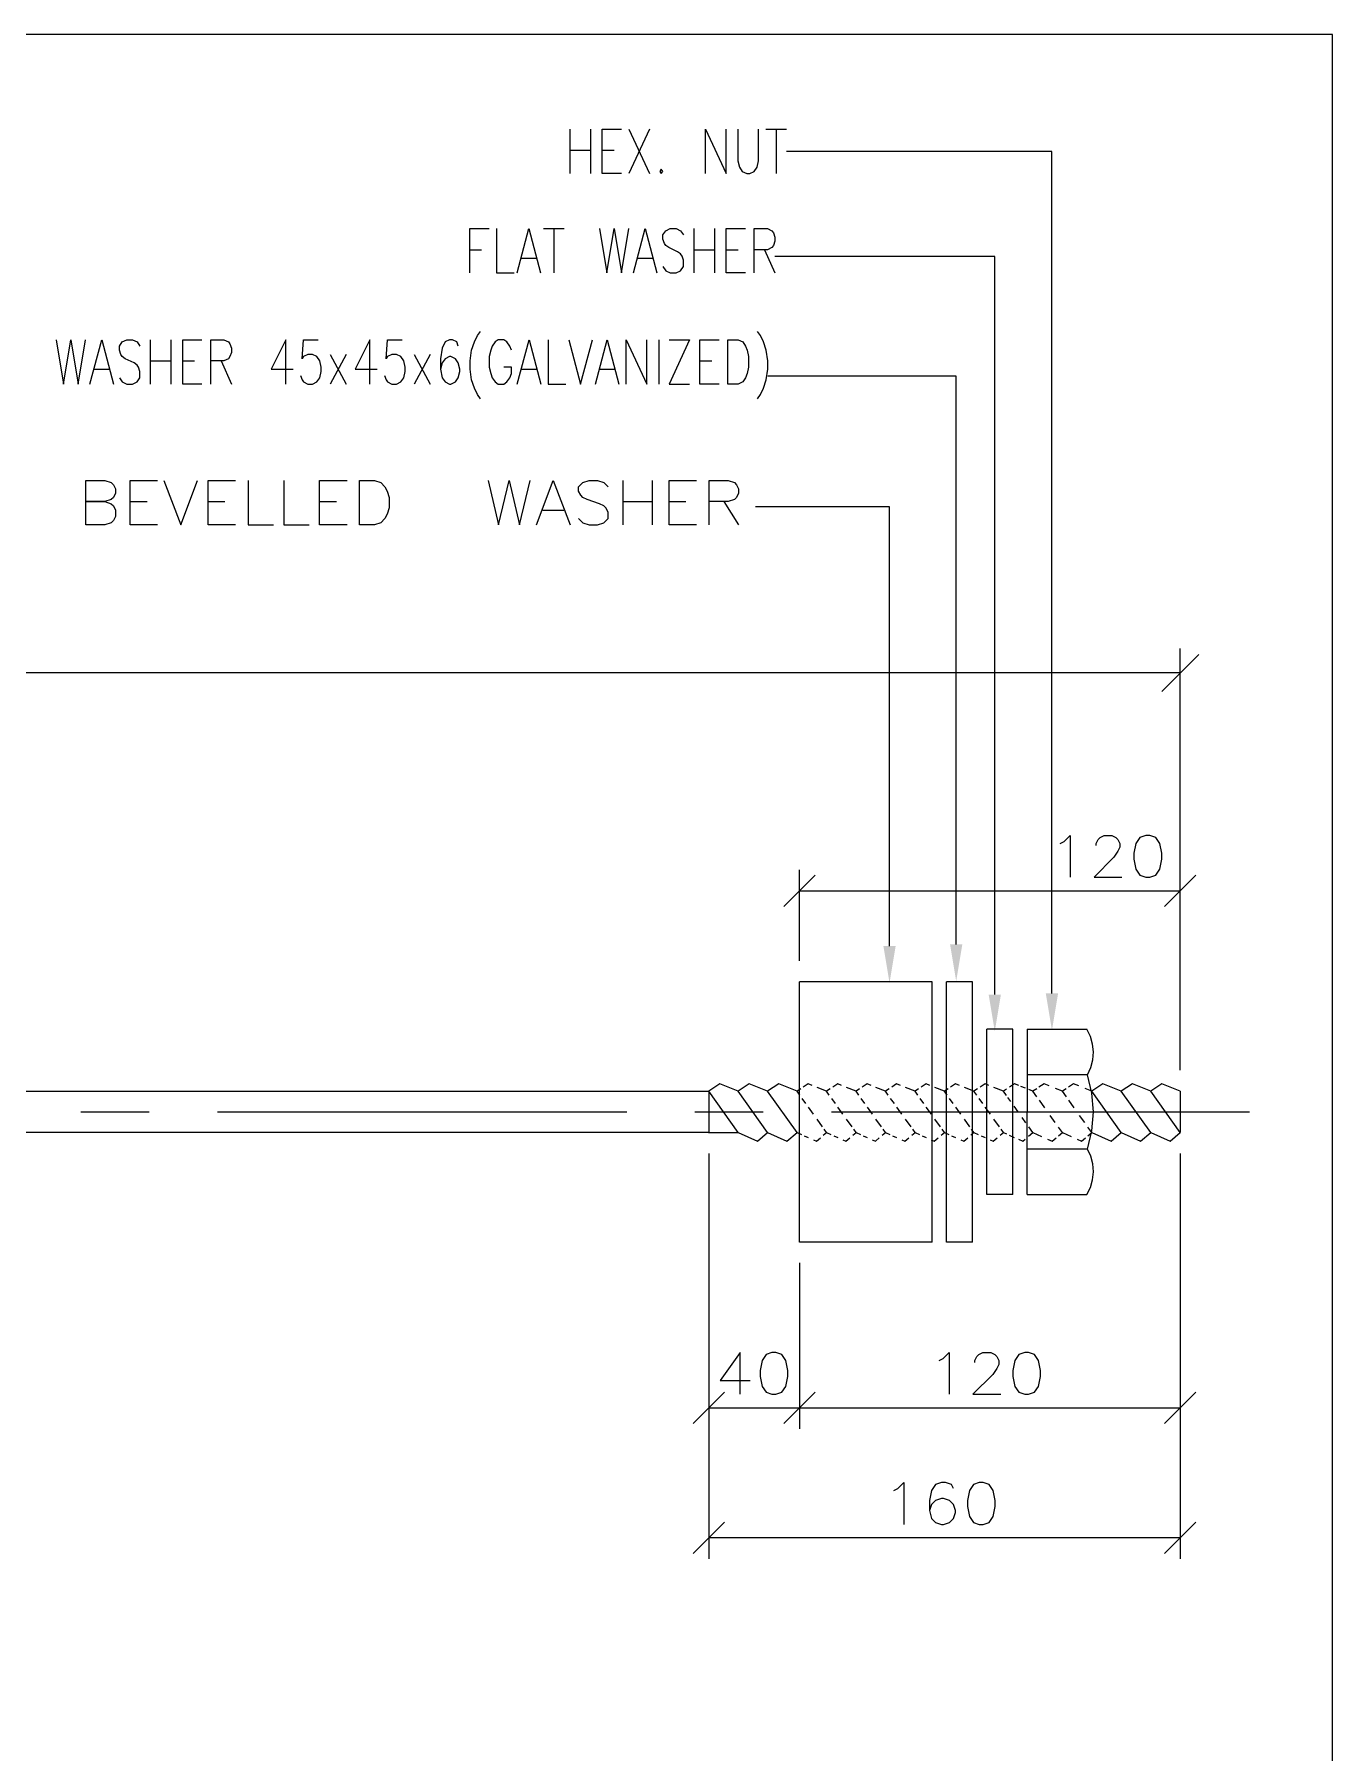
# Model space of a CAD drawing. Header units: millimetres. Extents: x 2 to 579, y 1 to 405.
# Drawn here: x 200 to 247.6, y 154.6 to 217.5 of the extents above; entities that cross this region are included whole.
import ezdxf

# ---------------------------------------------------------------- set-up
doc = ezdxf.new("R2010")
doc.units = ezdxf.units.MM
doc.linetypes.add('XKITLINE00', pattern=[0])
doc.layers.add('GraphicObject', color=6, linetype='Continuous', lineweight=0)
doc.layers.add('LinkedObject', color=7, linetype='Continuous', lineweight=0)

# ---------------------------------------------------------------- blocks, each defined once
blk = doc.blocks.new('*A3')
at = {"layer": 'GraphicObject', "color": 3, "linetype": 'XKITLINE00', "lineweight": 0}
for p, q in [((247.574, 217.521), (113.014, 217.521)), ((247.574, 78.569), (247.574, 217.521))]:
    blk.add_line(p, q, dxfattribs=at)
blk = doc.blocks.new('*A4')
at = {"layer": 'LinkedObject'}
for points in [[(231.561, 184.134), (231.336, 182.784), (231.111, 184.134)], [(234.004, 184.195), (233.779, 182.845), (233.554, 184.195)], [(235.418, 182.355), (235.193, 181.005), (234.968, 182.355)], [(237.512, 182.395), (237.287, 181.045), (237.062, 182.395)]]:
    blk.add_hatch(color=1, dxfattribs=at).paths.add_polyline_path(points, flags=17)
at = {"layer": 'LinkedObject', "color": 2, "linetype": 'XKITLINE00', "lineweight": 0}
for p, q in [((219.623, 214.047), (219.623, 212.427)), ((220.379, 214.047), (220.379, 212.427)), ((220.811, 212.427), (220.811, 214.047)), ((220.811, 214.047), (221.513, 214.047)), ((222.539, 214.047), (221.783, 212.427)), ((221.783, 214.047), (222.539, 212.427)), ((224.591, 212.427), (224.591, 214.047)), ((224.591, 214.047), (225.347, 212.427)), ((225.347, 212.427), (225.347, 214.047)), ((225.779, 214.047), (225.779, 212.89)), ((226.535, 212.89), (226.535, 214.047)), ((226.805, 214.047), (227.561, 214.047)), ((227.183, 214.047), (227.183, 212.427)), ((219.623, 213.276), (220.379, 213.276)), ((220.811, 213.276), (221.243, 213.276)), ((225.779, 212.89), (225.833, 212.659)), ((226.481, 212.659), (226.535, 212.89)), ((221.513, 212.427), (220.811, 212.427)), ((222.971, 212.581), (222.917, 212.504)), ((222.917, 212.504), (222.971, 212.427)), ((223.025, 212.504), (222.971, 212.581)), ((222.971, 212.427), (223.025, 212.504)), ((225.833, 212.659), (225.941, 212.504)), ((225.941, 212.504), (226.103, 212.427)), ((226.103, 212.427), (226.211, 212.427)), ((226.211, 212.427), (226.373, 212.504)), ((226.373, 212.504), (226.481, 212.659)), ((215.957, 208.786), (215.957, 210.406)), ((215.957, 210.406), (216.659, 210.406)), ((216.929, 210.406), (216.929, 208.786)), ((217.685, 208.786), (218.117, 210.406)), ((218.117, 210.406), (218.549, 208.786)), ((218.657, 210.406), (219.413, 210.406)), ((219.035, 210.406), (219.035, 208.786)), ((220.709, 210.406), (220.979, 208.786)), ((220.979, 208.786), (221.249, 210.406)), ((221.249, 210.406), (221.519, 208.786)), ((221.519, 208.786), (221.789, 210.406)), ((221.951, 208.786), (222.383, 210.406)), ((222.383, 210.406), (222.815, 208.786)), ((223.031, 210.174), (223.139, 210.329)), ((223.139, 210.329), (223.301, 210.406)), ((223.301, 210.406), (223.517, 210.406)), ((223.517, 210.406), (223.679, 210.329)), ((223.679, 210.329), (223.787, 210.174)), ((224.165, 210.406), (224.165, 208.786)), ((224.921, 210.406), (224.921, 208.786)), ((225.353, 208.786), (225.353, 210.406)), ((225.353, 210.406), (226.055, 210.406)), ((226.379, 208.786), (226.379, 210.406)), ((226.379, 210.406), (226.865, 210.406)), ((226.865, 210.406), (227.027, 210.329)), ((227.027, 210.329), (227.081, 210.251)), ((227.081, 210.251), (227.135, 210.097)), ((215.957, 209.634), (216.389, 209.634)), ((223.031, 210.02), (223.031, 210.174)), ((223.085, 209.866), (223.031, 210.02)), ((223.139, 209.789), (223.085, 209.866)), ((223.247, 209.711), (223.139, 209.789)), ((223.571, 209.557), (223.247, 209.711)), ((223.679, 209.48), (223.571, 209.557)), ((224.165, 209.634), (224.921, 209.634)), ((225.353, 209.634), (225.785, 209.634)), ((226.865, 209.634), (226.379, 209.634)), ((226.757, 209.634), (227.135, 208.786)), ((227.027, 209.711), (226.865, 209.634)), ((227.081, 209.789), (227.027, 209.711)), ((227.135, 209.943), (227.081, 209.789)), ((227.135, 210.097), (227.135, 209.943)), ((217.847, 209.326), (218.387, 209.326)), ((222.113, 209.326), (222.653, 209.326)), ((223.031, 209.017), (223.139, 208.863)), ((223.733, 209.403), (223.679, 209.48)), ((223.679, 208.863), (223.787, 209.017)), ((223.787, 209.249), (223.733, 209.403)), ((223.787, 209.017), (223.787, 209.249)), ((216.929, 208.786), (217.577, 208.786)), ((223.139, 208.863), (223.301, 208.786)), ((223.301, 208.786), (223.517, 208.786)), ((223.517, 208.786), (223.679, 208.863)), ((226.055, 208.786), (225.353, 208.786)), ((216.128, 206.259), (216.236, 206.49)), ((216.236, 206.49), (216.344, 206.644)), ((226.604, 206.49), (226.496, 206.644)), ((226.712, 206.259), (226.604, 206.49)), ((200.792, 206.336), (201.062, 204.716)), ((201.062, 204.716), (201.332, 206.336)), ((201.332, 206.336), (201.602, 204.716)), ((201.602, 204.716), (201.872, 206.336)), ((202.034, 204.716), (202.466, 206.336)), ((202.466, 206.336), (202.898, 204.716)), ((203.114, 206.104), (203.222, 206.259)), ((203.114, 205.95), (203.114, 206.104)), ((203.168, 205.796), (203.114, 205.95)), ((203.222, 205.719), (203.168, 205.796)), ((203.222, 206.259), (203.384, 206.336)), ((203.384, 206.336), (203.6, 206.336)), ((203.6, 206.336), (203.762, 206.259)), ((203.762, 206.259), (203.87, 206.104)), ((204.248, 206.336), (204.248, 204.716)), ((205.004, 206.336), (205.004, 204.716)), ((205.436, 204.716), (205.436, 206.336)), ((205.436, 206.336), (206.138, 206.336)), ((206.462, 204.716), (206.462, 206.336)), ((206.462, 206.336), (206.948, 206.336)), ((206.948, 206.336), (207.11, 206.259)), ((207.11, 206.259), (207.164, 206.182)), ((207.164, 206.182), (207.218, 206.027)), ((207.218, 205.873), (207.164, 205.719)), ((207.218, 206.027), (207.218, 205.873)), ((209.216, 206.336), (208.676, 205.256)), ((209.216, 204.716), (209.216, 206.336)), ((209.81, 205.642), (209.864, 206.336)), ((209.864, 206.336), (210.404, 206.336)), ((210.026, 205.796), (209.864, 205.719)), ((210.188, 205.796), (210.026, 205.796)), ((210.35, 205.719), (210.188, 205.796)), ((211.43, 205.796), (210.836, 204.716)), ((210.836, 205.796), (211.43, 204.716)), ((212.294, 206.336), (211.754, 205.256)), ((212.294, 204.716), (212.294, 206.336)), ((212.888, 205.642), (212.942, 206.336)), ((212.942, 206.336), (213.482, 206.336)), ((213.104, 205.796), (212.942, 205.719)), ((213.266, 205.796), (213.104, 205.796)), ((213.428, 205.719), (213.266, 205.796)), ((214.508, 205.796), (213.914, 204.716)), ((213.914, 205.796), (214.508, 204.716)), ((214.94, 206.027), (214.886, 205.642)), ((215.048, 206.259), (214.94, 206.027)), ((215.21, 206.336), (215.048, 206.259)), ((215.318, 206.336), (215.21, 206.336)), ((215.48, 206.259), (215.318, 206.336)), ((215.534, 206.104), (215.48, 206.259)), ((215.966, 205.564), (216.02, 205.95)), ((216.02, 205.95), (216.128, 206.259)), ((216.722, 205.95), (216.668, 205.719)), ((216.776, 206.104), (216.722, 205.95)), ((216.884, 206.259), (216.776, 206.104)), ((216.992, 206.336), (216.884, 206.259)), ((217.208, 206.336), (216.992, 206.336)), ((217.316, 206.259), (217.208, 206.336)), ((217.424, 206.104), (217.316, 206.259)), ((217.478, 205.95), (217.424, 206.104)), ((217.694, 204.716), (218.126, 206.336)), ((218.126, 206.336), (218.558, 204.716)), ((218.828, 206.336), (218.828, 204.716)), ((219.584, 206.336), (220.016, 204.716)), ((220.016, 204.716), (220.448, 206.336)), ((220.556, 204.716), (220.988, 206.336)), ((220.988, 206.336), (221.42, 204.716)), ((221.69, 204.716), (221.69, 206.336)), ((221.69, 206.336), (222.446, 204.716)), ((222.446, 204.716), (222.446, 206.336)), ((222.878, 206.336), (222.878, 204.716)), ((223.256, 206.336), (224.012, 206.336)), ((224.012, 206.336), (223.256, 204.716)), ((224.39, 204.716), (224.39, 206.336)), ((224.39, 206.336), (225.092, 206.336)), ((225.416, 204.716), (225.416, 206.336)), ((225.416, 206.336), (225.794, 206.336)), ((225.794, 206.336), (225.956, 206.259)), ((225.956, 206.259), (226.064, 206.104)), ((226.064, 206.104), (226.118, 205.95)), ((226.118, 205.95), (226.172, 205.719)), ((226.82, 205.95), (226.712, 206.259)), ((226.874, 205.564), (226.82, 205.95)), ((202.196, 205.256), (202.736, 205.256)), ((203.33, 205.642), (203.222, 205.719)), ((203.654, 205.487), (203.33, 205.642)), ((203.762, 205.41), (203.654, 205.487)), ((203.816, 205.333), (203.762, 205.41)), ((203.87, 205.179), (203.816, 205.333)), ((203.87, 204.947), (203.87, 205.179)), ((204.248, 205.564), (205.004, 205.564)), ((205.436, 205.564), (205.868, 205.564)), ((206.948, 205.564), (206.462, 205.564)), ((206.84, 205.564), (207.218, 204.716)), ((207.11, 205.642), (206.948, 205.564)), ((207.164, 205.719), (207.11, 205.642)), ((208.676, 205.256), (209.486, 205.256)), ((209.864, 205.719), (209.81, 205.642)), ((210.458, 205.564), (210.35, 205.719)), ((210.512, 205.333), (210.458, 205.564)), ((210.458, 204.947), (210.512, 205.179)), ((210.512, 205.179), (210.512, 205.333)), ((211.754, 205.256), (212.564, 205.256)), ((212.942, 205.719), (212.888, 205.642)), ((213.536, 205.564), (213.428, 205.719)), ((213.59, 205.333), (213.536, 205.564)), ((213.536, 204.947), (213.59, 205.179)), ((213.59, 205.179), (213.59, 205.333)), ((214.886, 205.642), (214.886, 205.256)), ((214.94, 205.487), (214.886, 205.256)), ((214.886, 205.256), (214.94, 204.947)), ((215.048, 205.642), (214.94, 205.487)), ((215.21, 205.719), (215.048, 205.642)), ((215.264, 205.719), (215.21, 205.719)), ((215.426, 205.642), (215.264, 205.719)), ((215.534, 205.487), (215.426, 205.642)), ((215.588, 205.256), (215.534, 205.487)), ((215.534, 204.947), (215.588, 205.179)), ((215.588, 205.179), (215.588, 205.256)), ((215.966, 205.256), (215.966, 205.564)), ((216.02, 204.87), (215.966, 205.256)), ((216.668, 205.719), (216.668, 205.333)), ((216.668, 205.333), (216.722, 205.102)), ((217.478, 205.333), (217.208, 205.333)), ((217.478, 205.102), (217.478, 205.333)), ((217.856, 205.256), (218.396, 205.256)), ((220.718, 205.256), (221.258, 205.256)), ((224.39, 205.564), (224.822, 205.564)), ((226.172, 205.333), (226.118, 205.102)), ((226.172, 205.719), (226.172, 205.333)), ((226.82, 204.87), (226.874, 205.256)), ((226.874, 205.256), (226.874, 205.564)), ((203.114, 204.947), (203.222, 204.793)), ((203.222, 204.793), (203.384, 204.716)), ((203.384, 204.716), (203.6, 204.716)), ((203.6, 204.716), (203.762, 204.793)), ((203.762, 204.793), (203.87, 204.947)), ((206.138, 204.716), (205.436, 204.716)), ((209.756, 205.024), (209.81, 204.87)), ((209.81, 204.87), (209.864, 204.793)), ((209.864, 204.793), (210.026, 204.716)), ((210.026, 204.716), (210.188, 204.716)), ((210.188, 204.716), (210.35, 204.793)), ((210.35, 204.793), (210.458, 204.947)), ((212.834, 205.024), (212.888, 204.87)), ((212.888, 204.87), (212.942, 204.793)), ((212.942, 204.793), (213.104, 204.716)), ((213.104, 204.716), (213.266, 204.716)), ((213.266, 204.716), (213.428, 204.793)), ((213.428, 204.793), (213.536, 204.947)), ((214.94, 204.947), (215.048, 204.793)), ((215.048, 204.793), (215.21, 204.716)), ((215.21, 204.716), (215.264, 204.716)), ((215.264, 204.716), (215.426, 204.793)), ((215.426, 204.793), (215.534, 204.947)), ((216.128, 204.562), (216.02, 204.87)), ((216.236, 204.33), (216.128, 204.562)), ((216.722, 205.102), (216.776, 204.947)), ((216.776, 204.947), (216.884, 204.793)), ((216.884, 204.793), (216.992, 204.716)), ((216.992, 204.716), (217.208, 204.716)), ((217.208, 204.716), (217.316, 204.793)), ((217.316, 204.793), (217.424, 204.947)), ((217.424, 204.947), (217.478, 205.102)), ((218.828, 204.716), (219.476, 204.716)), ((223.256, 204.716), (224.012, 204.716)), ((225.092, 204.716), (224.39, 204.716)), ((225.794, 204.716), (225.416, 204.716)), ((225.956, 204.793), (225.794, 204.716)), ((226.064, 204.947), (225.956, 204.793)), ((226.118, 205.102), (226.064, 204.947)), ((226.604, 204.33), (226.712, 204.562)), ((226.712, 204.562), (226.82, 204.87)), ((216.344, 204.176), (216.236, 204.33)), ((226.496, 204.176), (226.604, 204.33)), ((201.891, 199.561), (201.891, 201.181)), ((201.891, 201.181), (202.585, 201.181)), ((202.585, 201.181), (202.816, 201.103)), ((202.816, 201.103), (202.893, 201.026)), ((202.893, 201.026), (202.971, 200.872)), ((202.971, 200.872), (202.971, 200.718)), ((203.511, 199.561), (203.511, 201.181)), ((203.511, 201.181), (204.513, 201.181)), ((204.745, 201.181), (205.362, 199.561)), ((205.362, 199.561), (205.979, 201.181)), ((206.365, 199.561), (206.365, 201.181)), ((206.365, 201.181), (207.368, 201.181)), ((207.831, 201.181), (207.831, 199.561)), ((209.142, 201.181), (209.142, 199.561)), ((210.453, 199.561), (210.453, 201.181)), ((210.453, 201.181), (211.456, 201.181)), ((211.919, 199.561), (211.919, 201.181)), ((211.919, 201.181), (212.459, 201.181)), ((212.459, 201.181), (212.691, 201.103)), ((212.691, 201.103), (212.845, 200.949)), ((212.845, 200.949), (212.922, 200.795)), ((212.922, 200.795), (212.999, 200.563)), ((216.625, 201.181), (217.011, 199.561)), ((217.011, 199.561), (217.396, 201.181)), ((217.396, 201.181), (217.782, 199.561)), ((217.782, 199.561), (218.168, 201.181)), ((218.399, 199.561), (219.016, 201.181)), ((219.016, 201.181), (219.633, 199.561)), ((219.942, 200.949), (220.096, 201.103)), ((219.942, 200.795), (219.942, 200.949)), ((220.019, 200.641), (219.942, 200.795)), ((220.096, 201.103), (220.328, 201.181)), ((220.328, 201.181), (220.636, 201.181)), ((220.636, 201.181), (220.868, 201.103)), ((220.868, 201.103), (221.022, 200.949)), ((221.562, 201.181), (221.562, 199.561)), ((222.642, 201.181), (222.642, 199.561)), ((223.259, 199.561), (223.259, 201.181)), ((223.259, 201.181), (224.262, 201.181)), ((224.725, 199.561), (224.725, 201.181)), ((224.725, 201.181), (225.419, 201.181)), ((225.419, 201.181), (225.651, 201.103)), ((225.651, 201.103), (225.728, 201.026)), ((225.728, 201.026), (225.805, 200.872)), ((225.805, 200.872), (225.805, 200.718)), ((202.585, 200.409), (201.891, 200.409)), ((201.891, 200.409), (202.585, 200.409)), ((202.816, 200.486), (202.585, 200.409)), ((202.585, 200.409), (202.816, 200.332)), ((202.893, 200.563), (202.816, 200.486)), ((202.816, 200.332), (202.893, 200.255)), ((202.971, 200.718), (202.893, 200.563)), ((202.893, 200.255), (202.971, 200.101)), ((203.511, 200.409), (204.128, 200.409)), ((206.365, 200.409), (206.982, 200.409)), ((210.453, 200.409), (211.071, 200.409)), ((212.999, 200.178), (212.922, 199.946)), ((212.999, 200.563), (212.999, 200.178)), ((220.096, 200.563), (220.019, 200.641)), ((220.251, 200.486), (220.096, 200.563)), ((220.713, 200.332), (220.251, 200.486)), ((220.868, 200.255), (220.713, 200.332)), ((220.945, 200.178), (220.868, 200.255)), ((221.022, 200.023), (220.945, 200.178)), ((221.562, 200.409), (222.642, 200.409)), ((223.259, 200.409), (223.876, 200.409)), ((225.419, 200.409), (224.725, 200.409)), ((225.265, 200.409), (225.805, 199.561)), ((225.651, 200.486), (225.419, 200.409)), ((225.728, 200.563), (225.651, 200.486)), ((225.805, 200.718), (225.728, 200.563)), ((202.585, 199.561), (201.891, 199.561)), ((202.816, 199.638), (202.585, 199.561)), ((202.893, 199.715), (202.816, 199.638)), ((202.971, 199.869), (202.893, 199.715)), ((202.971, 200.101), (202.971, 199.869)), ((204.513, 199.561), (203.511, 199.561)), ((207.368, 199.561), (206.365, 199.561)), ((207.831, 199.561), (208.756, 199.561)), ((209.142, 199.561), (210.068, 199.561)), ((211.456, 199.561), (210.453, 199.561)), ((212.459, 199.561), (211.919, 199.561)), ((212.691, 199.638), (212.459, 199.561)), ((212.845, 199.792), (212.691, 199.638)), ((212.922, 199.946), (212.845, 199.792)), ((218.631, 200.101), (219.402, 200.101)), ((219.942, 199.792), (220.096, 199.638)), ((220.096, 199.638), (220.328, 199.561)), ((220.328, 199.561), (220.636, 199.561)), ((220.636, 199.561), (220.868, 199.638)), ((220.868, 199.638), (221.022, 199.792)), ((221.022, 199.792), (221.022, 200.023)), ((224.262, 199.561), (223.259, 199.561))]:
    blk.add_line(p, q, dxfattribs=at)
at = {"layer": 'LinkedObject', "color": 1, "linetype": 'XKITLINE00', "lineweight": 0}
for p, q in [((237.287, 213.237), (227.565, 213.237)), ((237.287, 182.395), (237.287, 213.237)), ((235.193, 209.388), (227.139, 209.388)), ((235.193, 182.355), (235.193, 209.388)), ((233.779, 205.005), (226.878, 205.005)), ((233.779, 184.195), (233.779, 205.005)), ((231.336, 200.217), (226.43, 200.217)), ((231.336, 184.134), (231.336, 200.217)), ((241.315, 193.458), (242.665, 194.808)), ((241.99, 179.716), (241.99, 195.033)), ((241.99, 194.133), (119.515, 194.133)), ((228.037, 183.588), (228.037, 186.923)), ((241.99, 179.581), (241.99, 186.923)), ((228.61, 186.732), (227.463, 185.584)), ((241.416, 185.584), (242.564, 186.732)), ((228.037, 186.158), (241.99, 186.158)), ((224.71, 176.536), (224.71, 161.691)), ((224.71, 176.493), (224.71, 166.454)), ((241.99, 176.536), (241.99, 161.691)), ((241.99, 175.456), (241.99, 166.454)), ((228.037, 172.529), (228.037, 166.454)), ((228.037, 171.397), (228.037, 166.454)), ((225.284, 167.793), (224.136, 166.646)), ((227.463, 166.646), (228.61, 167.793)), ((228.61, 167.793), (227.463, 166.646)), ((241.416, 166.646), (242.564, 167.793)), ((224.71, 167.219), (228.037, 167.219)), ((228.037, 167.219), (241.99, 167.219)), ((225.284, 163.03), (224.136, 161.882)), ((241.416, 161.882), (242.564, 163.03)), ((241.99, 162.456), (224.71, 162.456))]:
    blk.add_line(p, q, dxfattribs=at)
at = {"layer": 'LinkedObject', "color": 7, "linetype": 'XKITLINE00', "lineweight": 0}
for p, q in [((237.739, 187.967), (237.958, 188.185)), ((237.958, 188.185), (237.958, 186.655)), ((239.051, 188.112), (239.197, 188.185)), ((239.197, 188.185), (239.488, 188.185)), ((239.488, 188.185), (239.634, 188.112)), ((240.727, 188.185), (240.508, 188.112)), ((240.872, 188.185), (240.727, 188.185)), ((241.091, 188.112), (240.872, 188.185)), ((237.594, 187.894), (237.739, 187.967)), ((238.905, 187.894), (238.978, 188.039)), ((238.905, 187.821), (238.905, 187.894)), ((238.978, 188.039), (239.051, 188.112)), ((239.707, 187.602), (239.561, 187.384)), ((239.634, 188.112), (239.707, 188.039)), ((239.707, 188.039), (239.779, 187.894)), ((239.779, 187.748), (239.707, 187.602)), ((239.779, 187.894), (239.779, 187.748)), ((240.362, 187.894), (240.289, 187.529)), ((240.289, 187.529), (240.289, 187.311)), ((240.508, 188.112), (240.362, 187.894)), ((241.237, 187.894), (241.091, 188.112)), ((241.309, 187.529), (241.237, 187.894)), ((241.309, 187.311), (241.309, 187.529)), ((239.561, 187.384), (238.832, 186.655)), ((240.289, 187.311), (240.362, 186.947)), ((240.362, 186.947), (240.508, 186.728)), ((241.091, 186.728), (241.237, 186.947)), ((241.237, 186.947), (241.309, 187.311)), ((238.832, 186.655), (239.852, 186.655)), ((240.508, 186.728), (240.727, 186.655)), ((240.727, 186.655), (240.872, 186.655)), ((240.872, 186.655), (241.091, 186.728)), ((241.99, 186.158), (241.99, 186.158)), ((228.037, 182.823), (228.037, 182.823)), ((136.795, 178.816), (224.71, 178.816)), ((225.117, 179.085), (224.71, 178.816)), ((225.117, 179.085), (224.71, 178.816)), ((225.79, 177.301), (224.71, 178.816)), ((224.71, 178.816), (224.71, 177.301)), ((225.79, 177.301), (224.71, 178.816)), ((225.79, 178.816), (225.117, 179.085)), ((225.79, 178.816), (225.117, 179.085)), ((226.197, 179.085), (225.79, 178.816)), ((226.197, 179.085), (225.79, 178.816)), ((226.87, 177.301), (225.79, 178.816)), ((226.87, 177.301), (225.79, 178.816)), ((226.87, 178.816), (226.197, 179.085)), ((226.87, 178.816), (226.197, 179.085)), ((227.277, 179.085), (226.87, 178.816)), ((227.95, 177.301), (226.87, 178.816)), ((227.95, 178.816), (227.277, 179.085)), ((228.08, 178.902), (227.95, 178.816)), ((228.05, 178.675), (227.95, 178.816)), ((228.357, 179.085), (228.176, 178.965)), ((228.497, 179.029), (228.357, 179.085)), ((229.03, 178.816), (228.68, 178.956)), ((229.16, 178.902), (229.03, 178.816)), ((229.13, 178.675), (229.03, 178.816)), ((229.437, 179.085), (229.256, 178.965)), ((229.577, 179.029), (229.437, 179.085)), ((230.11, 178.816), (229.76, 178.956)), ((230.24, 178.902), (230.11, 178.816)), ((230.21, 178.675), (230.11, 178.816)), ((230.517, 179.085), (230.336, 178.965)), ((230.657, 179.029), (230.517, 179.085)), ((231.19, 178.816), (230.84, 178.956)), ((231.32, 178.902), (231.19, 178.816)), ((231.29, 178.675), (231.19, 178.816)), ((231.597, 179.085), (231.416, 178.965)), ((231.737, 179.029), (231.597, 179.085)), ((232.27, 178.816), (231.92, 178.956)), ((232.4, 178.902), (232.27, 178.816)), ((232.37, 178.675), (232.27, 178.816)), ((232.677, 179.085), (232.496, 178.965)), ((232.817, 179.029), (232.677, 179.085)), ((233.35, 178.816), (233, 178.956)), ((233.48, 178.902), (233.35, 178.816)), ((233.45, 178.675), (233.35, 178.816)), ((233.757, 179.085), (233.576, 178.965)), ((233.897, 179.029), (233.757, 179.085)), ((234.43, 178.816), (234.08, 178.956)), ((234.56, 178.902), (234.43, 178.816)), ((234.53, 178.675), (234.43, 178.816)), ((234.837, 179.085), (234.656, 178.965)), ((234.977, 179.029), (234.837, 179.085)), ((235.51, 178.816), (235.16, 178.956)), ((235.625, 178.891), (235.51, 178.816)), ((235.625, 178.655), (235.51, 178.816)), ((235.917, 179.085), (235.733, 178.963)), ((236.079, 179.02), (235.917, 179.085)), ((236.32, 178.923), (236.149, 178.992)), ((236.59, 178.816), (236.444, 178.874)), ((236.728, 178.907), (236.59, 178.816)), ((236.737, 178.61), (236.59, 178.816)), ((236.997, 179.085), (236.813, 178.963)), ((237.19, 179.008), (236.997, 179.085)), ((237.67, 178.816), (237.421, 178.915)), ((237.808, 178.907), (237.67, 178.816)), ((237.817, 178.61), (237.67, 178.816)), ((238.077, 179.085), (237.893, 178.963)), ((238.27, 179.008), (238.077, 179.085)), ((238.75, 178.816), (238.501, 178.915)), ((239.157, 179.085), (238.75, 178.816)), ((239.83, 177.301), (238.75, 178.816)), ((239.83, 178.816), (239.157, 179.085)), ((240.237, 179.085), (239.83, 178.816)), ((240.91, 177.301), (239.83, 178.816)), ((240.91, 178.816), (240.237, 179.085)), ((241.317, 179.085), (240.91, 178.816)), ((241.99, 177.301), (240.91, 178.816)), ((241.99, 178.816), (241.317, 179.085)), ((241.99, 178.816), (241.99, 178.816)), ((241.99, 178.816), (241.99, 178.816)), ((241.99, 178.816), (241.99, 177.301)), ((228.273, 178.363), (228.137, 178.554)), ((228.55, 177.975), (228.364, 178.236)), ((229.353, 178.363), (229.217, 178.554)), ((229.63, 177.975), (229.444, 178.236)), ((230.433, 178.363), (230.297, 178.554)), ((230.71, 177.975), (230.524, 178.236)), ((231.513, 178.363), (231.377, 178.554)), ((231.79, 177.975), (231.604, 178.236)), ((232.593, 178.363), (232.457, 178.554)), ((232.87, 177.975), (232.684, 178.236)), ((233.673, 178.363), (233.537, 178.554)), ((233.95, 177.975), (233.764, 178.236)), ((234.753, 178.363), (234.617, 178.554)), ((235.03, 177.975), (234.844, 178.236)), ((235.779, 178.438), (235.674, 178.586)), ((236.05, 178.059), (235.903, 178.265)), ((237.027, 178.203), (236.827, 178.484)), ((238.107, 178.203), (237.907, 178.484)), ((228.884, 177.506), (228.679, 177.793)), ((229.964, 177.506), (229.759, 177.793)), ((231.044, 177.506), (230.839, 177.793)), ((232.124, 177.506), (231.919, 177.793)), ((233.204, 177.506), (232.999, 177.793)), ((234.284, 177.506), (234.079, 177.793)), ((235.364, 177.506), (235.159, 177.793)), ((236.332, 177.663), (236.192, 177.859)), ((236.59, 177.301), (236.439, 177.514)), ((237.407, 177.67), (237.22, 177.932)), ((237.67, 177.301), (237.525, 177.505)), ((238.487, 177.67), (238.3, 177.932)), ((238.75, 177.301), (238.605, 177.505)), ((224.71, 177.301), (135.715, 177.301)), ((224.71, 177.301), (224.71, 177.301)), ((224.71, 177.301), (225.79, 177.301)), ((224.71, 177.258), (224.71, 177.258)), ((225.79, 177.301), (226.496, 176.986)), ((225.79, 177.301), (226.496, 176.986)), ((226.496, 176.986), (226.87, 177.301)), ((226.496, 176.986), (226.87, 177.301)), ((226.87, 177.301), (227.576, 176.986)), ((227.576, 176.986), (227.95, 177.301)), ((227.95, 177.301), (227.865, 177.422)), ((227.95, 177.301), (228.11, 177.23)), ((228.209, 177.186), (228.356, 177.12)), ((228.545, 177.036), (228.656, 176.986)), ((228.656, 176.986), (228.801, 177.108)), ((228.91, 177.201), (229.03, 177.301)), ((229.03, 177.301), (228.945, 177.422)), ((229.03, 177.301), (229.19, 177.23)), ((229.289, 177.186), (229.436, 177.12)), ((229.625, 177.036), (229.736, 176.986)), ((229.736, 176.986), (229.881, 177.108)), ((229.99, 177.201), (230.11, 177.301)), ((230.11, 177.301), (230.025, 177.422)), ((230.11, 177.301), (230.27, 177.23)), ((230.369, 177.186), (230.516, 177.12)), ((230.705, 177.036), (230.816, 176.986)), ((230.816, 176.986), (230.961, 177.108)), ((231.07, 177.201), (231.19, 177.301)), ((231.19, 177.301), (231.105, 177.422)), ((231.19, 177.301), (231.35, 177.23)), ((231.449, 177.186), (231.596, 177.12)), ((231.785, 177.036), (231.896, 176.986)), ((231.896, 176.986), (232.041, 177.108)), ((232.15, 177.201), (232.27, 177.301)), ((232.27, 177.301), (232.185, 177.422)), ((232.27, 177.301), (232.43, 177.23)), ((232.529, 177.186), (232.676, 177.12)), ((232.865, 177.036), (232.976, 176.986)), ((232.976, 176.986), (233.121, 177.108)), ((233.23, 177.201), (233.35, 177.301)), ((233.35, 177.301), (233.265, 177.422)), ((233.35, 177.301), (233.51, 177.23)), ((233.609, 177.186), (233.756, 177.12)), ((233.945, 177.036), (234.056, 176.986)), ((234.056, 176.986), (234.201, 177.108)), ((234.31, 177.201), (234.43, 177.301)), ((234.43, 177.301), (234.345, 177.422)), ((234.43, 177.301), (234.59, 177.23)), ((234.689, 177.186), (234.836, 177.12)), ((235.025, 177.036), (235.136, 176.986)), ((235.136, 176.986), (235.281, 177.108)), ((235.39, 177.201), (235.51, 177.301)), ((235.51, 177.301), (235.425, 177.422)), ((235.51, 177.301), (235.625, 177.25)), ((235.717, 177.209), (235.905, 177.125)), ((236.057, 177.057), (236.216, 176.986)), ((236.216, 176.986), (236.304, 177.061)), ((236.427, 177.164), (236.59, 177.301)), ((236.59, 177.301), (236.91, 177.158)), ((237.128, 177.061), (237.296, 176.986)), ((237.296, 176.986), (237.442, 177.109)), ((237.527, 177.181), (237.67, 177.301)), ((237.67, 177.301), (237.99, 177.158)), ((238.208, 177.061), (238.376, 176.986)), ((238.376, 176.986), (238.522, 177.109)), ((238.607, 177.181), (238.75, 177.301)), ((238.75, 177.301), (239.456, 176.986)), ((239.456, 176.986), (239.83, 177.301)), ((239.83, 177.301), (240.536, 176.986)), ((240.536, 176.986), (240.91, 177.301)), ((240.91, 177.301), (241.616, 176.986)), ((241.616, 176.986), (241.99, 177.301)), ((241.99, 177.301), (241.99, 177.301)), ((241.99, 176.221), (241.99, 176.221)), ((228.037, 173.294), (228.037, 173.294)), ((228.037, 172.162), (228.037, 172.162)), ((225.863, 169.247), (225.135, 168.227)), ((225.863, 167.717), (225.863, 169.247)), ((226.665, 168.955), (226.592, 168.591)), ((226.811, 169.174), (226.665, 168.955)), ((227.029, 169.247), (226.811, 169.174)), ((227.175, 169.247), (227.029, 169.247)), ((227.393, 169.174), (227.175, 169.247)), ((227.539, 168.955), (227.393, 169.174)), ((227.612, 168.591), (227.539, 168.955)), ((233.156, 168.955), (233.301, 169.028)), ((233.301, 169.028), (233.52, 169.247)), ((233.52, 169.247), (233.52, 167.717)), ((234.467, 168.955), (234.54, 169.101)), ((234.467, 168.882), (234.467, 168.955)), ((234.54, 169.101), (234.613, 169.174)), ((234.613, 169.174), (234.758, 169.247)), ((234.758, 169.247), (235.05, 169.247)), ((235.05, 169.247), (235.196, 169.174)), ((235.268, 168.664), (235.123, 168.445)), ((235.196, 169.174), (235.268, 169.101)), ((235.268, 169.101), (235.341, 168.955)), ((235.341, 168.81), (235.268, 168.664)), ((235.341, 168.955), (235.341, 168.81)), ((235.924, 168.955), (235.851, 168.591)), ((236.07, 169.174), (235.924, 168.955)), ((236.288, 169.247), (236.07, 169.174)), ((236.434, 169.247), (236.288, 169.247)), ((236.653, 169.174), (236.434, 169.247)), ((236.798, 168.955), (236.653, 169.174)), ((236.871, 168.591), (236.798, 168.955)), ((225.135, 168.227), (226.228, 168.227)), ((226.592, 168.591), (226.592, 168.372)), ((226.592, 168.372), (226.665, 168.008)), ((227.539, 168.008), (227.612, 168.372)), ((227.612, 168.372), (227.612, 168.591)), ((235.123, 168.445), (234.394, 167.717)), ((235.851, 168.591), (235.851, 168.372)), ((235.851, 168.372), (235.924, 168.008)), ((236.798, 168.008), (236.871, 168.372)), ((236.871, 168.372), (236.871, 168.591)), ((226.665, 168.008), (226.811, 167.79)), ((226.811, 167.79), (227.029, 167.717)), ((227.029, 167.717), (227.175, 167.717)), ((227.175, 167.717), (227.393, 167.79)), ((227.393, 167.79), (227.539, 168.008)), ((234.394, 167.717), (235.414, 167.717)), ((235.924, 168.008), (236.07, 167.79)), ((236.07, 167.79), (236.288, 167.717)), ((236.288, 167.717), (236.434, 167.717)), ((236.434, 167.717), (236.653, 167.79)), ((236.653, 167.79), (236.798, 168.008)), ((228.037, 167.219), (228.037, 167.219)), ((241.99, 167.219), (241.99, 167.219)), ((231.492, 164.192), (231.638, 164.265)), ((231.638, 164.265), (231.857, 164.483)), ((231.857, 164.483), (231.857, 162.953)), ((233.022, 164.411), (232.877, 164.192)), ((233.241, 164.483), (233.022, 164.411)), ((233.387, 164.483), (233.241, 164.483)), ((233.605, 164.411), (233.387, 164.483)), ((233.678, 164.265), (233.605, 164.411)), ((234.407, 164.411), (234.261, 164.192)), ((234.625, 164.483), (234.407, 164.411)), ((234.771, 164.483), (234.625, 164.483)), ((234.989, 164.411), (234.771, 164.483)), ((235.135, 164.192), (234.989, 164.411)), ((232.877, 164.192), (232.804, 163.828)), ((232.804, 163.828), (232.804, 163.463)), ((232.877, 163.682), (232.804, 163.463)), ((233.022, 163.828), (232.877, 163.682)), ((233.241, 163.901), (233.022, 163.828)), ((233.314, 163.901), (233.241, 163.901)), ((233.532, 163.828), (233.314, 163.901)), ((233.678, 163.682), (233.532, 163.828)), ((233.751, 163.463), (233.678, 163.682)), ((234.261, 164.192), (234.188, 163.828)), ((234.188, 163.828), (234.188, 163.609)), ((235.208, 163.828), (235.135, 164.192)), ((235.208, 163.609), (235.208, 163.828)), ((232.804, 163.463), (232.877, 163.172)), ((232.877, 163.172), (233.022, 163.026)), ((233.022, 163.026), (233.241, 162.953)), ((233.314, 162.953), (233.532, 163.026)), ((233.532, 163.026), (233.678, 163.172)), ((233.678, 163.172), (233.751, 163.391)), ((233.751, 163.391), (233.751, 163.463)), ((234.188, 163.609), (234.261, 163.245)), ((234.261, 163.245), (234.407, 163.026)), ((234.407, 163.026), (234.625, 162.953)), ((234.771, 162.953), (234.989, 163.026)), ((234.989, 163.026), (235.135, 163.245)), ((235.135, 163.245), (235.208, 163.609)), ((224.71, 162.456), (224.71, 162.456)), ((233.241, 162.953), (233.314, 162.953)), ((234.625, 162.953), (234.771, 162.953))]:
    blk.add_line(p, q, dxfattribs=at)
at = {"layer": 'LinkedObject', "color": 6, "linetype": 'XKITLINE00', "lineweight": 0}
for p, q in [((228.037, 173.294), (228.037, 182.823)), ((232.903, 182.823), (228.037, 182.823)), ((232.903, 173.294), (232.903, 182.823)), ((233.421, 173.294), (233.421, 182.823)), ((234.38, 182.823), (233.421, 182.823)), ((234.38, 173.294), (234.38, 182.823)), ((234.898, 175.034), (234.898, 181.083)), ((235.857, 181.083), (234.898, 181.083)), ((235.857, 175.034), (235.857, 181.083)), ((236.376, 181.083), (236.376, 178.059)), ((236.376, 181.083), (238.568, 181.083)), ((238.698, 180.823), (238.568, 181.083)), ((238.779, 180.544), (238.698, 180.823)), ((238.809, 180.254), (238.779, 180.544)), ((238.785, 179.964), (238.809, 180.254)), ((238.585, 179.421), (236.376, 179.421)), ((238.585, 179.421), (238.71, 179.683)), ((238.752, 178.749), (238.585, 179.421)), ((238.71, 179.683), (238.785, 179.964)), ((238.808, 178.059), (238.752, 178.749)), ((201.704, 178.059), (204.204, 178.059)), ((206.704, 178.059), (221.704, 178.059)), ((224.204, 178.059), (226.704, 178.059)), ((229.204, 178.059), (244.53, 178.059)), ((236.376, 175.034), (236.376, 178.059)), ((238.752, 177.368), (238.808, 178.059)), ((238.585, 176.696), (238.752, 177.368)), ((238.585, 176.696), (236.376, 176.696)), ((238.71, 176.434), (238.585, 176.696)), ((238.785, 176.153), (238.71, 176.434)), ((238.698, 175.294), (238.779, 175.573)), ((238.779, 175.573), (238.809, 175.863)), ((238.809, 175.863), (238.785, 176.153)), ((235.857, 175.034), (234.898, 175.034)), ((236.376, 175.034), (238.568, 175.034)), ((238.568, 175.034), (238.698, 175.294)), ((232.903, 173.294), (228.037, 173.294)), ((234.38, 173.294), (233.421, 173.294))]:
    blk.add_line(p, q, dxfattribs=at)

msp = doc.modelspace()

# ---------------------------------------------------------------- block references
at = {"lineweight": 0}
for name in ['*A3', '*A4']:
    msp.add_blockref(name, (0, 0), dxfattribs=at)

doc.saveas('drawing.dxf')
